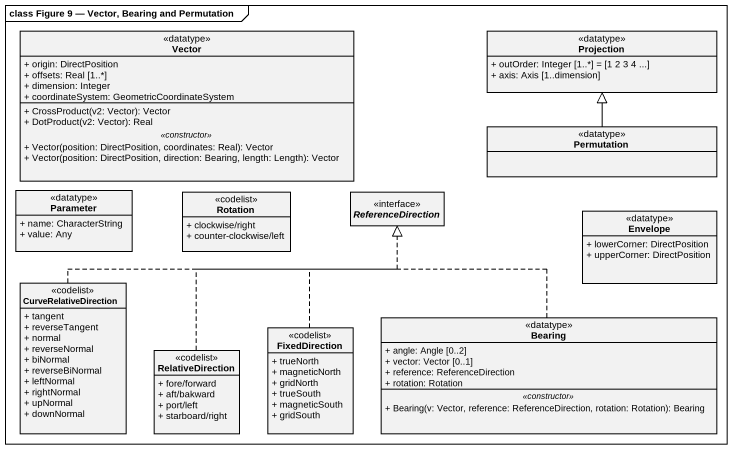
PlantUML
@startuml
mainframe class Figure 9 — Vector, Bearing and Permutation
hide circle
hide empty members
skinparam classAttributeIconSize 0
class Vector <<datatype>> {
  + origin: DirectPosition
  + offsets: Real [1..*]
  + dimension: Integer
  + coordinateSystem: GeometricCoordinateSystem
  --
  + CrossProduct(v2: Vector): Vector
  + DotProduct(v2: Vector): Real
  .. <<constructor>> ..
  + Vector(position: DirectPosition, coordinates: Real): Vector
  + Vector(position: DirectPosition, direction: Bearing, length: Length): Vector
}
class Projection <<datatype>> {
  + outOrder: Integer [1..*] = [1 2 3 4 ...]
  + axis: Axis [1..dimension]
}
class Permutation <<datatype>>
class Parameter <<datatype>> {
  + name: CharacterString
  + value: Any
}
class Rotation <<codelist>> {
  + clockwise/right
  + counter-clockwise/left
}
interface ReferenceDirection
class Envelope <<datatype>> {
  + lowerCorner: DirectPosition
  + upperCorner: DirectPosition
}
class CurveRelativeDirection <<codelist>> {
  + tangent
  + reverseTangent
  + normal
  + reverseNormal
  + biNormal
  + reverseBiNormal
  + leftNormal
  + rightNormal
  + upNormal
  + downNormal
}
class FixedDirection <<codelist>> {
  + trueNorth
  + magneticNorth
  + gridNorth
  + trueSouth
  + magneticSouth
  + gridSouth
}
class Bearing <<datatype>> {
  + angle: Angle [0..2]
  + vector: Vector [0..1]
  + reference: ReferenceDirection
  + rotation: Rotation
  .. <<constructor>> ..
  + Bearing(v: Vector, reference: ReferenceDirection, rotation: Rotation): Bearing
}
class RelativeDirection <<codelist>> {
  + fore/forward
  + aft/bakward
  + port/left
  + starboard/right
}
Permutation -up-|> Projection
CurveRelativeDirection .right.|> ReferenceDirection
FixedDirection .up.|> ReferenceDirection
Bearing .up.|> ReferenceDirection
RelativeDirection .up.|> ReferenceDirection
@enduml
